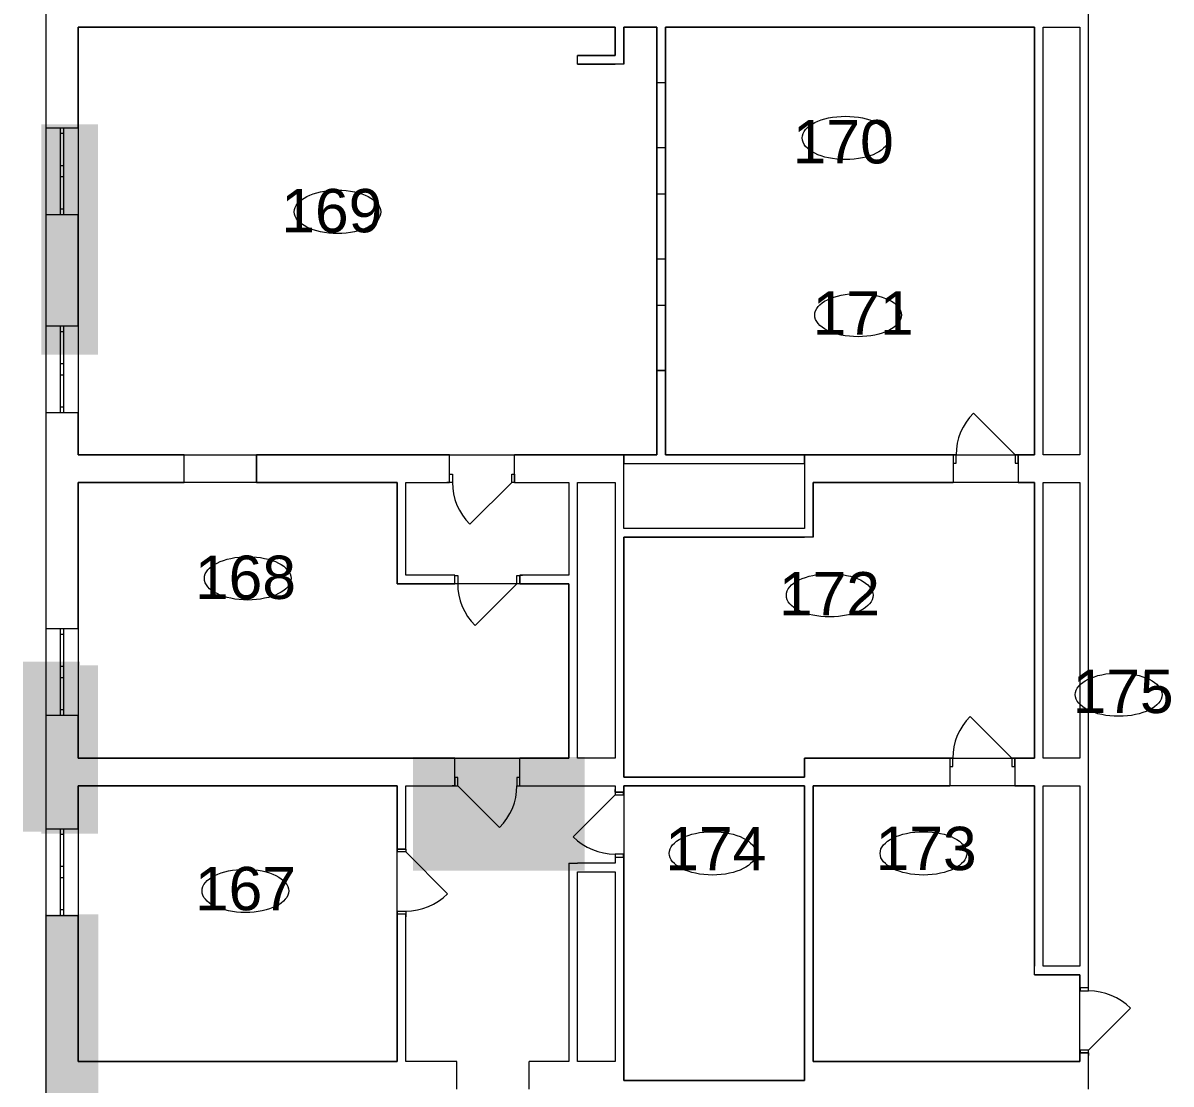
# Model space of a CAD drawing. Header units: millimetres. Extents: x 69565 to 169164, y 19942 to 91237.
# Drawn here: x 124020 to 139912, y 62254 to 76944 of the extents above; entities that cross this region are included whole.
import ezdxf

# ---------------------------------------------------------------- set-up
doc = ezdxf.new("R2010")
doc.units = ezdxf.units.MM
doc.header["$MEASUREMENT"] = 0
doc.layers.add('AI_DOORS', color=1, linetype='Continuous')
doc.layers.add('AI_WINDOWS', color=5, linetype='Continuous')
doc.layers.add('Новый_Новый_0_Ном._пера__255_Ном._пера__255', color=255, linetype='Continuous', lineweight=18)
doc.layers.add('Новый_Новый_0_Ном._пера__7_Ном._пера__7', color=7, linetype='Continuous', lineweight=18)
doc.styles.add('СГЕНЕРИР_СТИЛЬ_1', font='Arial.ttf')

msp = doc.modelspace()

# ---------------------------------------------------------------- hatches: boundary and pattern name
at = {"layer": 'AI_DOORS'}
h = msp.add_hatch(color=1, dxfattribs=at)
h.dxf.hatch_style = 1
h.paths.add_polyline_path([(129420.3, 66780.6), (131793.8, 66780.6), (131793.8, 65206.8), (129420.3, 65206.8)])
at = {"layer": 'AI_WINDOWS'}
h = msp.add_hatch(color=5, dxfattribs=at)
h.dxf.hatch_style = 1
h.paths.add_polyline_path([(124272.2, 75541.4), (125059.2, 75541.4), (125059.2, 72352.8), (124272.2, 72352.8)])
h = msp.add_hatch(color=5, dxfattribs=at)
h.dxf.hatch_style = 1
h.paths.add_polyline_path([(124020, 68099.3), (124809.8, 68099.3), (124809.8, 65748.9), (124020, 65748.9)])
h = msp.add_hatch(color=5, dxfattribs=at)
h.dxf.hatch_style = 1
h.paths.add_polyline_path([(124272.2, 68052.2), (125058.6, 68052.2), (125058.6, 65719), (124272.2, 65719)])
h = msp.add_hatch(color=5, dxfattribs=at)
h.dxf.hatch_style = 1
h.paths.add_polyline_path([(124322.8, 64601.5), (125061.8, 64601.5), (125061.8, 61155.8), (124322.8, 61155.8)])

# ---------------------------------------------------------------- linework, layer by layer
at = {"layer": 'Новый_Новый_0_Ном._пера__255_Ном._пера__255', "color": 255, "linetype": 'Continuous', "lineweight": 18, "flags": 128}
for points in [[(132795.2, 70963.8), (132795.2, 76883.8), (132336.6, 76883.8), (132336.6, 76373.8), (131696.6, 76373.8), (131696.6, 76493.8), (132216.6, 76493.8), (132216.6, 76883.8), (124786.3, 76883.8), (124786.3, 70963.8), (132336.6, 70963.8)], [(138020.2, 70963.8), (138020.2, 76883.8), (134836.6, 76883.8), (132915.2, 76883.8), (132915.2, 70963.8), (134836.6, 70963.8)], [(131576.6, 66763.8), (131576.6, 69180.9), (129198.9, 69180.9), (129198.9, 70583.8), (124786.3, 70583.8), (124786.3, 66763.8)], [(132336.6, 69823.8), (132336.6, 66763.8), (132336.6, 66503.8), (134836.6, 66503.8), (134836.6, 66763.8), (138020.2, 66763.8), (138020.2, 70583.8), (134956.6, 70583.8), (134956.6, 69823.8)], [(124786.3, 66383.8), (124786.3, 62563.8), (129198.9, 62563.8), (129198.9, 66383.8)], [(132336.6, 66383.8), (132336.6, 62303.8), (134836.6, 62303.8), (134836.6, 66383.8)], [(134956.6, 66383.8), (134956.6, 62563.8), (138650.2, 62563.8), (138650.2, 63763.7), (138020.2, 63763.7), (138020.2, 66383.8)]]:
    msp.add_lwpolyline(points, close=True, dxfattribs=at)
at = {"layer": 'Новый_Новый_0_Ном._пера__7_Ном._пера__7', "color": 7, "linetype": 'Continuous', "lineweight": 18}
for p, q in [((138770.2, 76883.8), (138770.2, 77263.8)), ((138770.2, 76883.8), (138770.2, 77263.8)), ((132915.2, 76113.8), (132795.2, 76113.8)), ((132915.2, 76113.8), (132795.2, 76113.8)), ((132915.2, 76113.8), (132795.2, 76113.8)), ((132795.2, 76113.8), (132795.2, 72133.8)), ((132915.2, 72133.8), (132915.2, 76113.8)), ((124336.3, 75491), (124536.3, 75491)), ((124336.3, 75491), (124336.3, 74291)), ((124336.3, 75491), (124536.3, 75491)), ((124536.3, 75491), (124586.3, 75491)), ((124536.3, 75491), (124536.3, 75416)), ((124536.3, 75491), (124586.3, 75491)), ((124536.3, 75491), (124586.3, 75491)), ((124586.3, 75491), (124786.3, 75491)), ((124586.3, 75416), (124586.3, 75491)), ((124586.3, 75491), (124786.3, 75491)), ((124786.3, 75491), (124786.3, 74291)), ((124536.3, 75416), (124586.3, 75416)), ((124536.3, 75416), (124536.3, 74966)), ((124586.3, 74966), (124586.3, 75416)), ((132915.2, 75213.8), (132795.2, 75213.8)), ((132915.2, 75213.8), (132795.2, 75213.8)), ((124586.3, 74966), (124536.3, 74966)), ((124536.3, 74966), (124536.3, 74891)), ((124536.3, 74891), (124536.3, 74816)), ((124586.3, 74891), (124586.3, 74966)), ((124586.3, 74816), (124586.3, 74891)), ((124536.3, 74816), (124586.3, 74816)), ((124536.3, 74816), (124536.3, 74366)), ((124586.3, 74366), (124586.3, 74816)), ((132915.2, 74573.8), (132795.2, 74573.8)), ((132915.2, 74573.8), (132795.2, 74573.8)), ((124336.3, 74291), (124536.3, 74291)), ((124336.3, 74291), (124536.3, 74291)), ((124586.3, 74366), (124536.3, 74366)), ((124536.3, 74366), (124536.3, 74291)), ((124536.3, 74291), (124586.3, 74291)), ((124536.3, 74291), (124586.3, 74291)), ((124536.3, 74291), (124586.3, 74291)), ((124586.3, 74291), (124586.3, 74366)), ((124586.3, 74291), (124786.3, 74291)), ((124586.3, 74291), (124786.3, 74291)), ((132915.2, 73673.8), (132795.2, 73673.8)), ((132915.2, 73673.8), (132795.2, 73673.8)), ((132915.2, 73033.8), (132795.2, 73033.8)), ((132915.2, 73033.8), (132795.2, 73033.8)), ((124336.3, 72748.8), (124536.3, 72748.8)), ((124336.3, 72748.8), (124336.3, 71548.8)), ((124336.3, 72748.8), (124536.3, 72748.8)), ((124536.3, 72748.8), (124586.3, 72748.8)), ((124536.3, 72748.8), (124536.3, 72673.8)), ((124536.3, 72748.8), (124586.3, 72748.8)), ((124536.3, 72748.8), (124586.3, 72748.8)), ((124536.3, 72673.8), (124586.3, 72673.8)), ((124536.3, 72673.8), (124536.3, 72223.8)), ((124586.3, 72748.8), (124786.3, 72748.8)), ((124586.3, 72673.8), (124586.3, 72748.8)), ((124586.3, 72748.8), (124786.3, 72748.8)), ((124586.3, 72223.8), (124586.3, 72673.8)), ((124786.3, 72748.8), (124786.3, 71548.8)), ((124586.3, 72223.8), (124536.3, 72223.8)), ((124536.3, 72223.8), (124536.3, 72148.8)), ((124586.3, 72148.8), (124586.3, 72223.8)), ((124536.3, 72148.8), (124536.3, 72073.8)), ((124536.3, 72073.8), (124586.3, 72073.8)), ((124536.3, 72073.8), (124536.3, 71623.8)), ((124586.3, 72073.8), (124586.3, 72148.8)), ((124586.3, 71623.8), (124586.3, 72073.8)), ((132915.2, 72133.8), (132795.2, 72133.8)), ((132915.2, 72133.8), (132795.2, 72133.8)), ((132795.2, 72133.8), (132915.2, 72133.8)), ((124336.3, 71548.8), (124536.3, 71548.8)), ((124336.3, 71548.8), (124536.3, 71548.8)), ((124586.3, 71623.8), (124536.3, 71623.8)), ((124536.3, 71623.8), (124536.3, 71548.8)), ((124536.3, 71548.8), (124586.3, 71548.8)), ((124536.3, 71548.8), (124586.3, 71548.8)), ((124536.3, 71548.8), (124586.3, 71548.8)), ((124586.3, 71548.8), (124586.3, 71623.8)), ((124586.3, 71548.8), (124786.3, 71548.8)), ((124586.3, 71548.8), (124786.3, 71548.8)), ((137756, 70963.8), (137176.2, 71543.7)), ((126250.6, 70583.8), (126250.6, 70963.8)), ((126250.6, 70583.8), (126250.6, 70963.8)), ((126250.6, 70963.8), (127250.6, 70963.8)), ((126250.6, 70583.8), (126250.6, 70963.8)), ((127250.6, 70583.8), (127250.6, 70963.8)), ((127250.6, 70583.8), (127250.6, 70963.8)), ((127250.6, 70963.8), (127250.6, 70583.8)), ((129924.8, 70963.8), (129887.8, 70963.8)), ((129924.8, 70963.8), (129887.8, 70963.8)), ((129924.8, 70963.8), (129887.8, 70963.8)), ((129924.8, 70698.8), (129924.8, 70963.8)), ((129924.8, 70698.8), (129924.8, 70963.8)), ((129924.8, 70698.8), (129924.8, 70963.8)), ((130824.8, 70963.8), (130861.8, 70963.8)), ((130824.8, 70698.8), (130824.8, 70963.8)), ((130824.8, 70698.8), (130824.8, 70963.8)), ((130824.8, 70698.8), (130824.8, 70963.8)), ((130824.8, 70963.8), (130861.8, 70963.8)), ((130824.8, 70963.8), (130861.8, 70963.8)), ((136896, 70963.8), (136859, 70963.8)), ((136896, 70963.8), (136859, 70963.8)), ((136896, 70963.8), (136859, 70963.8)), ((136896, 70963.8), (136896, 70848.8)), ((136936, 70963.8), (136896, 70963.8)), ((136896, 70963.8), (136896, 70848.8)), ((136896, 70963.8), (136896, 70848.8)), ((136896, 70963.8), (136896, 70848.8)), ((136936, 70848.8), (136936, 70963.8)), ((137796, 70963.8), (137756, 70963.8)), ((137756, 70963.8), (137756, 70848.8)), ((137796, 70963.8), (137833, 70963.8)), ((137796, 70963.8), (137796, 70848.8)), ((137796, 70848.8), (137796, 70963.8)), ((137796, 70963.8), (137796, 70848.8)), ((137796, 70963.8), (137796, 70848.8)), ((137796, 70963.8), (137833, 70963.8)), ((137796, 70963.8), (137833, 70963.8)), ((138770.2, 70583.8), (138770.2, 70963.8)), ((138770.2, 70583.8), (138770.2, 70963.8)), ((136896, 70848.8), (136896, 70583.8)), ((136896, 70848.8), (136936, 70848.8)), ((136896, 70848.8), (136896, 70583.8)), ((136896, 70848.8), (136896, 70583.8)), ((137756, 70848.8), (137796, 70848.8)), ((137796, 70848.8), (137796, 70583.8)), ((137796, 70848.8), (137796, 70583.8)), ((137796, 70848.8), (137796, 70583.8)), ((127250.6, 70583.8), (126250.6, 70583.8)), ((129924.8, 70583.8), (129887.8, 70583.8)), ((129924.8, 70583.8), (129887.8, 70583.8)), ((129924.8, 70583.8), (129887.8, 70583.8)), ((129924.8, 70583.8), (129924.8, 70698.8)), ((129924.8, 70698.8), (129964.8, 70698.8)), ((129924.8, 70583.8), (129924.8, 70698.8)), ((129924.8, 70583.8), (129924.8, 70698.8)), ((129924.8, 70583.8), (129924.8, 70698.8)), ((129964.8, 70583.8), (129924.8, 70583.8)), ((129964.8, 70698.8), (129964.8, 70583.8)), ((130784.8, 70583.8), (130205, 70004)), ((130784.8, 70583.8), (130784.8, 70698.8)), ((130784.8, 70698.8), (130824.8, 70698.8)), ((130824.8, 70583.8), (130784.8, 70583.8)), ((130824.8, 70583.8), (130824.8, 70698.8)), ((130824.8, 70698.8), (130824.8, 70583.8)), ((130824.8, 70583.8), (130824.8, 70698.8)), ((130824.8, 70583.8), (130824.8, 70698.8)), ((130824.8, 70583.8), (130861.8, 70583.8)), ((130824.8, 70583.8), (130861.8, 70583.8)), ((130824.8, 70583.8), (130861.8, 70583.8)), ((136896, 70583.8), (136859, 70583.8)), ((136896, 70583.8), (136859, 70583.8)), ((136896, 70583.8), (136859, 70583.8)), ((137796, 70583.8), (137833, 70583.8)), ((137796, 70583.8), (137833, 70583.8)), ((137796, 70583.8), (137833, 70583.8)), ((129997.8, 69300.9), (129960.8, 69300.9)), ((129997.8, 69300.9), (129960.8, 69300.9)), ((129997.8, 69300.9), (129960.8, 69300.9)), ((129997.8, 69295.9), (129997.8, 69300.9)), ((129997.8, 69295.9), (129997.8, 69300.9)), ((129997.8, 69295.9), (129997.8, 69300.9)), ((129997.8, 69180.9), (129997.8, 69295.9)), ((129997.8, 69295.9), (130037.8, 69295.9)), ((129997.8, 69180.9), (129997.8, 69295.9)), ((129997.8, 69180.9), (129997.8, 69295.9)), ((129997.8, 69180.9), (129997.8, 69295.9)), ((130037.8, 69295.9), (130037.8, 69180.9)), ((130857.8, 69180.9), (130857.8, 69295.9)), ((130857.8, 69295.9), (130897.8, 69295.9)), ((130897.8, 69300.9), (130934.8, 69300.9)), ((130897.8, 69295.9), (130897.8, 69300.9)), ((130897.8, 69295.9), (130897.8, 69300.9)), ((130897.8, 69295.9), (130897.8, 69300.9)), ((130897.8, 69300.9), (130934.8, 69300.9)), ((130897.8, 69300.9), (130934.8, 69300.9)), ((130897.8, 69180.9), (130897.8, 69295.9)), ((130897.8, 69295.9), (130897.8, 69180.9)), ((130897.8, 69180.9), (130897.8, 69295.9)), ((130897.8, 69180.9), (130897.8, 69295.9)), ((129997.8, 69180.9), (129960.8, 69180.9)), ((129997.8, 69180.9), (129960.8, 69180.9)), ((129997.8, 69180.9), (129960.8, 69180.9)), ((130037.8, 69180.9), (129997.8, 69180.9)), ((130857.8, 69180.9), (130277.9, 68601.1)), ((130897.8, 69180.9), (130857.8, 69180.9)), ((130897.8, 69180.9), (130934.8, 69180.9)), ((130897.8, 69180.9), (130934.8, 69180.9)), ((130897.8, 69180.9), (130934.8, 69180.9)), ((124336.3, 68558.8), (124536.3, 68558.8)), ((124336.3, 68558.8), (124336.3, 67358.8)), ((124336.3, 68558.8), (124536.3, 68558.8)), ((124536.3, 68558.8), (124586.3, 68558.8)), ((124536.3, 68558.8), (124536.3, 68483.8)), ((124536.3, 68558.8), (124586.3, 68558.8)), ((124536.3, 68558.8), (124586.3, 68558.8)), ((124586.3, 68558.8), (124786.3, 68558.8)), ((124586.3, 68483.8), (124586.3, 68558.8)), ((124586.3, 68558.8), (124786.3, 68558.8)), ((124786.3, 68558.8), (124786.3, 67358.8)), ((124536.3, 68483.8), (124586.3, 68483.8)), ((124536.3, 68483.8), (124536.3, 68033.8)), ((124586.3, 68033.8), (124586.3, 68483.8)), ((124586.3, 68033.8), (124536.3, 68033.8)), ((124536.3, 68033.8), (124536.3, 67958.8)), ((124586.3, 67958.8), (124586.3, 68033.8)), ((124536.3, 67958.8), (124536.3, 67883.8)), ((124536.3, 67883.8), (124586.3, 67883.8)), ((124536.3, 67883.8), (124536.3, 67433.8)), ((124586.3, 67883.8), (124586.3, 67958.8)), ((124586.3, 67433.8), (124586.3, 67883.8)), ((124586.3, 67433.8), (124536.3, 67433.8)), ((124536.3, 67433.8), (124536.3, 67358.8)), ((124586.3, 67358.8), (124586.3, 67433.8)), ((124336.3, 67358.8), (124536.3, 67358.8)), ((124336.3, 67358.8), (124536.3, 67358.8)), ((124536.3, 67358.8), (124586.3, 67358.8)), ((124536.3, 67358.8), (124586.3, 67358.8)), ((124536.3, 67358.8), (124586.3, 67358.8)), ((124586.3, 67358.8), (124786.3, 67358.8)), ((124586.3, 67358.8), (124786.3, 67358.8)), ((137710.2, 66763.8), (137130.4, 67343.7)), ((129997.8, 66763.8), (129960.8, 66763.8)), ((129997.8, 66763.8), (129960.8, 66763.8)), ((129997.8, 66763.8), (129960.8, 66763.8)), ((129997.8, 66498.8), (129997.8, 66763.8)), ((129997.8, 66498.8), (129997.8, 66763.8)), ((129997.8, 66498.8), (129997.8, 66763.8)), ((130897.8, 66763.8), (130934.8, 66763.8)), ((130897.8, 66498.8), (130897.8, 66763.8)), ((130897.8, 66498.8), (130897.8, 66763.8)), ((130897.8, 66498.8), (130897.8, 66763.8)), ((130897.8, 66763.8), (130934.8, 66763.8)), ((130897.8, 66763.8), (130934.8, 66763.8)), ((136850.2, 66763.8), (136813.2, 66763.8)), ((136850.2, 66763.8), (136813.2, 66763.8)), ((136850.2, 66763.8), (136813.2, 66763.8)), ((136850.2, 66763.8), (136850.2, 66648.8)), ((136890.2, 66763.8), (136850.2, 66763.8)), ((136850.2, 66763.8), (136850.2, 66648.8)), ((136850.2, 66763.8), (136850.2, 66648.8)), ((136850.2, 66763.8), (136850.2, 66648.8)), ((136890.2, 66648.8), (136890.2, 66763.8)), ((137750.2, 66763.8), (137710.2, 66763.8)), ((137710.2, 66763.8), (137710.2, 66648.8)), ((137750.2, 66763.8), (137787.2, 66763.8)), ((137750.2, 66763.8), (137750.2, 66648.8)), ((137750.2, 66648.8), (137750.2, 66763.8)), ((137750.2, 66763.8), (137750.2, 66648.8)), ((137750.2, 66763.8), (137750.2, 66648.8)), ((137750.2, 66763.8), (137787.2, 66763.8)), ((137750.2, 66763.8), (137787.2, 66763.8)), ((138770.2, 66383.8), (138770.2, 66763.8)), ((138770.2, 66383.8), (138770.2, 66763.8)), ((136850.2, 66648.8), (136850.2, 66383.8)), ((136850.2, 66648.8), (136890.2, 66648.8)), ((136850.2, 66648.8), (136850.2, 66383.8)), ((136850.2, 66648.8), (136850.2, 66383.8)), ((137710.2, 66648.8), (137750.2, 66648.8)), ((137750.2, 66648.8), (137750.2, 66383.8)), ((137750.2, 66648.8), (137750.2, 66383.8)), ((137750.2, 66648.8), (137750.2, 66383.8)), ((129997.8, 66383.8), (129997.8, 66498.8)), ((130037.8, 66498.8), (129997.8, 66498.8)), ((129997.8, 66498.8), (129997.8, 66383.8)), ((129997.8, 66383.8), (129997.8, 66498.8)), ((129997.8, 66383.8), (129997.8, 66498.8)), ((130037.8, 66383.8), (130037.8, 66498.8)), ((130897.8, 66498.8), (130857.8, 66498.8)), ((130857.8, 66498.8), (130857.8, 66383.8)), ((130897.8, 66383.8), (130897.8, 66498.8)), ((130897.8, 66383.8), (130897.8, 66498.8)), ((130897.8, 66383.8), (130897.8, 66498.8)), ((130897.8, 66383.8), (130897.8, 66498.8)), ((129997.8, 66383.8), (129960.8, 66383.8)), ((129997.8, 66383.8), (129960.8, 66383.8)), ((129997.8, 66383.8), (129960.8, 66383.8)), ((129997.8, 66383.8), (130037.8, 66383.8)), ((130037.8, 66383.8), (130617.6, 65804)), ((130857.8, 66383.8), (130897.8, 66383.8)), ((130897.8, 66383.8), (130934.8, 66383.8)), ((130897.8, 66383.8), (130934.8, 66383.8)), ((130897.8, 66383.8), (130934.8, 66383.8)), ((132216.6, 66296.7), (132216.6, 66333.7)), ((132216.6, 66296.7), (132216.6, 66333.7)), ((132216.6, 66296.7), (132216.6, 66333.7)), ((132216.6, 66296.7), (132216.6, 66256.7)), ((132331.6, 66296.7), (132216.6, 66296.7)), ((132216.6, 66296.7), (132331.6, 66296.7)), ((132216.6, 66296.7), (132331.6, 66296.7)), ((132216.6, 66296.7), (132331.6, 66296.7)), ((132331.6, 66256.7), (132331.6, 66296.7)), ((132331.6, 66296.7), (132336.6, 66296.7)), ((132331.6, 66296.7), (132336.6, 66296.7)), ((132331.6, 66296.7), (132336.6, 66296.7)), ((132336.6, 66296.7), (132336.6, 66333.7)), ((132336.6, 66296.7), (132336.6, 66333.7)), ((132336.6, 66296.7), (132336.6, 66333.7)), ((136850.2, 66383.8), (136813.2, 66383.8)), ((136850.2, 66383.8), (136813.2, 66383.8)), ((136850.2, 66383.8), (136813.2, 66383.8)), ((137750.2, 66383.8), (137787.2, 66383.8)), ((137750.2, 66383.8), (137787.2, 66383.8)), ((137750.2, 66383.8), (137787.2, 66383.8)), ((132216.6, 66256.7), (131636.7, 65676.8)), ((132216.6, 66256.7), (132331.6, 66256.7)), ((124336.3, 65788.8), (124536.3, 65788.8)), ((124336.3, 65788.8), (124336.3, 64588.8)), ((124336.3, 65788.8), (124536.3, 65788.8)), ((124536.3, 65788.8), (124586.3, 65788.8)), ((124536.3, 65788.8), (124536.3, 65713.8)), ((124536.3, 65788.8), (124586.3, 65788.8)), ((124536.3, 65788.8), (124586.3, 65788.8)), ((124536.3, 65713.8), (124586.3, 65713.8)), ((124536.3, 65713.8), (124536.3, 65263.8)), ((124586.3, 65788.8), (124786.3, 65788.8)), ((124586.3, 65713.8), (124586.3, 65788.8)), ((124586.3, 65788.8), (124786.3, 65788.8)), ((124586.3, 65263.8), (124586.3, 65713.8)), ((124786.3, 65788.8), (124786.3, 64588.8)), ((129198.9, 65507.8), (129198.9, 65544.8)), ((129198.9, 65507.8), (129198.9, 65544.8)), ((129198.9, 65507.8), (129198.9, 65544.8)), ((129203.9, 65507.8), (129198.9, 65507.8)), ((129203.9, 65507.8), (129198.9, 65507.8)), ((129203.9, 65507.8), (129198.9, 65507.8)), ((129318.9, 65507.8), (129203.9, 65507.8)), ((129203.9, 65467.8), (129203.9, 65507.8)), ((129203.9, 65507.8), (129318.9, 65507.8)), ((129318.9, 65507.8), (129203.9, 65507.8)), ((129318.9, 65507.8), (129203.9, 65507.8)), ((129318.9, 65507.8), (129318.9, 65544.8)), ((129318.9, 65507.8), (129318.9, 65544.8)), ((129318.9, 65507.8), (129318.9, 65544.8)), ((129318.9, 65507.8), (129318.9, 65467.8)), ((129318.9, 65467.8), (129203.9, 65467.8)), ((129318.9, 65467.8), (129898.8, 64888)), ((132331.6, 65436.7), (132216.6, 65436.7)), ((132216.6, 65436.7), (132216.6, 65396.7)), ((132216.6, 65396.7), (132331.6, 65396.7)), ((132216.6, 65396.7), (132331.6, 65396.7)), ((132216.6, 65396.7), (132331.6, 65396.7)), ((132216.6, 65396.7), (132216.6, 65359.7)), ((132216.6, 65396.7), (132216.6, 65359.7)), ((132216.6, 65396.7), (132216.6, 65359.7)), ((132216.6, 65396.7), (132331.6, 65396.7)), ((132331.6, 65396.7), (132331.6, 65436.7)), ((132331.6, 65396.7), (132336.6, 65396.7)), ((132331.6, 65396.7), (132336.6, 65396.7)), ((132331.6, 65396.7), (132336.6, 65396.7)), ((132336.6, 65396.7), (132336.6, 65359.7)), ((132336.6, 65396.7), (132336.6, 65359.7)), ((132336.6, 65396.7), (132336.6, 65359.7)), ((124586.3, 65263.8), (124536.3, 65263.8)), ((124536.3, 65263.8), (124536.3, 65188.8)), ((124536.3, 65188.8), (124536.3, 65113.8)), ((124586.3, 65188.8), (124586.3, 65263.8)), ((124586.3, 65113.8), (124586.3, 65188.8)), ((124536.3, 65113.8), (124586.3, 65113.8)), ((124536.3, 65113.8), (124536.3, 64663.8)), ((124586.3, 64663.8), (124586.3, 65113.8)), ((124336.3, 64588.8), (124536.3, 64588.8)), ((124336.3, 64588.8), (124536.3, 64588.8)), ((124586.3, 64663.8), (124536.3, 64663.8)), ((124536.3, 64663.8), (124536.3, 64588.8)), ((124536.3, 64588.8), (124586.3, 64588.8)), ((124536.3, 64588.8), (124586.3, 64588.8)), ((124536.3, 64588.8), (124586.3, 64588.8)), ((124586.3, 64588.8), (124586.3, 64663.8)), ((124586.3, 64588.8), (124786.3, 64588.8)), ((124586.3, 64588.8), (124786.3, 64588.8)), ((129198.9, 64607.8), (129198.9, 64570.8)), ((129203.9, 64607.8), (129198.9, 64607.8)), ((129203.9, 64607.8), (129198.9, 64607.8)), ((129203.9, 64607.8), (129198.9, 64607.8)), ((129198.9, 64607.8), (129198.9, 64570.8)), ((129198.9, 64607.8), (129198.9, 64570.8)), ((129203.9, 64607.8), (129203.9, 64647.8)), ((129203.9, 64647.8), (129318.9, 64647.8)), ((129318.9, 64607.8), (129203.9, 64607.8)), ((129318.9, 64607.8), (129203.9, 64607.8)), ((129318.9, 64607.8), (129203.9, 64607.8)), ((129318.9, 64607.8), (129203.9, 64607.8)), ((129318.9, 64647.8), (129318.9, 64607.8)), ((129318.9, 64607.8), (129318.9, 64570.8)), ((129318.9, 64607.8), (129318.9, 64570.8)), ((129318.9, 64607.8), (129318.9, 64570.8)), ((138650.2, 63583.8), (138650.2, 63620.8)), ((138650.2, 63583.8), (138650.2, 63620.8)), ((138650.2, 63583.8), (138650.2, 63620.8)), ((138655.2, 63583.8), (138650.2, 63583.8)), ((138655.2, 63583.8), (138650.2, 63583.8)), ((138655.2, 63583.8), (138650.2, 63583.8)), ((138770.2, 63583.8), (138655.2, 63583.8)), ((138655.2, 63583.8), (138655.2, 63543.8)), ((138770.2, 63583.8), (138655.2, 63583.8)), ((138770.2, 63583.8), (138655.2, 63583.8)), ((138770.2, 63583.8), (138655.2, 63583.8)), ((138770.2, 63583.8), (138770.2, 63620.8)), ((138770.2, 63583.8), (138770.2, 63620.8)), ((138770.2, 63583.8), (138770.2, 63620.8)), ((138770.2, 63543.8), (138770.2, 63583.8)), ((138655.2, 63543.8), (138770.2, 63543.8)), ((138770.2, 62723.8), (139350, 63303.7)), ((138650.2, 62683.8), (138650.2, 62646.8)), ((138655.2, 62683.8), (138650.2, 62683.8)), ((138655.2, 62683.8), (138650.2, 62683.8)), ((138655.2, 62683.8), (138650.2, 62683.8)), ((138650.2, 62683.8), (138650.2, 62646.8)), ((138650.2, 62683.8), (138650.2, 62646.8)), ((138770.2, 62723.8), (138655.2, 62723.8)), ((138655.2, 62723.8), (138655.2, 62683.8)), ((138770.2, 62683.8), (138655.2, 62683.8)), ((138655.2, 62683.8), (138770.2, 62683.8)), ((138770.2, 62683.8), (138655.2, 62683.8)), ((138770.2, 62683.8), (138655.2, 62683.8)), ((138770.2, 62683.8), (138770.2, 62723.8)), ((138770.2, 62683.8), (138770.2, 62646.8)), ((138770.2, 62683.8), (138770.2, 62646.8)), ((138770.2, 62683.8), (138770.2, 62646.8)), ((130026.6, 62183.8), (130026.6, 62563.8)), ((130026.6, 62183.8), (130026.6, 62563.8)), ((131026.6, 62183.8), (131026.6, 62563.8)), ((131026.6, 62183.8), (131026.6, 62563.8)), ((138770.2, 62183.8), (138770.2, 62563.8)), ((138770.2, 62183.8), (138770.2, 62563.8))]:
    msp.add_line(p, q, dxfattribs=at)
for points in [[(124336.3, 78658.8), (124336.3, 75491)], [(124786.3, 75491), (124786.3, 76883.8)], [(124786.3, 76883.8), (132216.6, 76883.8)], [(132216.6, 76883.8), (132216.6, 76493.8)], [(132336.6, 76883.8), (132795.2, 76883.8)], [(132336.6, 76373.8), (132336.6, 76883.8)], [(132795.2, 76883.8), (132795.2, 76113.8)], [(132915.2, 76113.8), (132915.2, 76883.8)], [(132915.2, 76883.8), (134836.6, 76883.8)], [(134836.6, 76883.8), (138020.2, 76883.8)], [(138020.2, 76883.8), (138020.2, 70963.8)], [(138140.2, 76883.8), (138650.2, 76883.8)], [(138140.2, 70963.8), (138140.2, 76883.8)], [(138650.2, 76883.8), (138650.2, 70963.8)], [(138770.2, 70963.8), (138770.2, 76883.8)], [(132216.6, 76493.8), (131696.6, 76493.8)], [(131696.6, 76373.8), (131696.6, 76493.8)], [(131696.6, 76373.8), (132216.6, 76373.8)], [(132336.6, 76373.8), (132216.6, 76373.8)], [(132795.2, 75213.8), (132795.2, 74573.8)], [(132915.2, 74573.8), (132915.2, 75213.8)], [(124336.3, 74291), (124336.3, 72748.8)], [(124786.3, 72748.8), (124786.3, 74291)], [(132795.2, 73673.8), (132795.2, 73033.8)], [(132915.2, 73033.8), (132915.2, 73673.8)], [(132795.2, 72133.8), (132795.2, 70963.8)], [(132915.2, 70963.8), (132915.2, 72133.8)], [(124336.3, 71548.8), (124336.3, 68558.8)], [(124786.3, 70963.8), (124786.3, 71548.8)], [(126250.6, 70963.8), (124786.3, 70963.8)], [(129924.8, 70963.8), (127250.6, 70963.8)], [(132336.6, 70963.8), (130824.8, 70963.8)], [(132336.6, 70583.8), (132336.6, 70963.8)], [(132795.2, 70963.8), (132336.6, 70963.8)], [(132336.6, 70963.8), (132336.6, 70843.8)], [(134836.6, 70963.8), (132915.2, 70963.8)], [(134836.6, 70843.8), (134836.6, 70963.8)], [(134836.6, 70963.8), (134836.6, 70583.8)], [(136896, 70963.8), (134836.6, 70963.8)], [(138020.2, 70963.8), (137796, 70963.8)], [(138650.2, 70963.8), (138140.2, 70963.8)], [(132336.6, 70843.8), (134836.6, 70843.8)], [(124786.3, 68558.8), (124786.3, 70583.8)], [(124786.3, 70583.8), (126250.6, 70583.8)], [(127250.6, 70583.8), (129198.9, 70583.8)], [(129198.9, 70583.8), (129198.9, 69180.9)], [(129318.9, 70583.8), (129924.8, 70583.8)], [(129318.9, 69300.9), (129318.9, 70583.8)], [(130824.8, 70583.8), (131576.6, 70583.8)], [(131576.6, 70583.8), (131576.6, 69300.9)], [(131696.6, 70583.8), (132216.6, 70583.8)], [(131696.6, 66763.8), (131696.6, 70583.8)], [(132216.6, 70583.8), (132216.6, 66763.8)], [(132336.6, 69943.8), (132336.6, 70583.8)], [(134836.6, 70583.8), (134836.6, 69943.8)], [(134956.6, 69823.8), (134956.6, 70583.8)], [(134956.6, 70583.8), (136896, 70583.8)], [(137796, 70583.8), (138020.2, 70583.8)], [(138020.2, 70583.8), (138020.2, 66763.8)], [(138140.2, 66763.8), (138140.2, 70583.8)], [(138140.2, 70583.8), (138650.2, 70583.8)], [(138650.2, 70583.8), (138650.2, 66763.8)], [(138770.2, 66763.8), (138770.2, 70583.8)], [(134836.6, 69943.8), (132336.6, 69943.8)], [(132336.6, 66763.8), (132336.6, 69823.8)], [(132336.6, 69823.8), (134836.6, 69823.8)], [(134956.6, 69823.8), (134836.6, 69823.8)], [(129997.8, 69300.9), (129318.9, 69300.9)], [(131576.6, 69300.9), (130897.8, 69300.9)], [(129198.9, 69180.9), (129318.9, 69180.9)], [(129318.9, 69180.9), (129997.8, 69180.9)], [(130897.8, 69180.9), (131576.6, 69180.9)], [(131576.6, 69180.9), (131576.6, 66763.8)], [(124336.3, 67358.8), (124336.3, 65788.8)], [(124786.3, 66763.8), (124786.3, 67358.8)], [(129997.8, 66763.8), (124786.3, 66763.8)], [(131576.6, 66763.8), (130897.8, 66763.8)], [(132216.6, 66763.8), (131696.6, 66763.8)], [(132336.6, 66503.8), (132336.6, 66763.8)], [(134836.6, 66763.8), (134836.6, 66503.8)], [(136850.2, 66763.8), (134836.6, 66763.8)], [(138020.2, 66763.8), (137750.2, 66763.8)], [(138650.2, 66763.8), (138140.2, 66763.8)], [(134836.6, 66503.8), (132336.6, 66503.8)], [(124786.3, 65788.8), (124786.3, 66383.8)], [(124786.3, 66383.8), (129198.9, 66383.8)], [(129198.9, 66383.8), (129198.9, 65507.8)], [(129318.9, 66383.8), (129997.8, 66383.8)], [(129318.9, 65507.8), (129318.9, 66383.8)], [(130897.8, 66383.8), (132216.6, 66383.8)], [(132216.6, 66383.8), (132216.6, 66296.7)], [(132336.6, 66383.8), (134836.6, 66383.8)], [(132336.6, 66296.7), (132336.6, 66383.8)], [(134836.6, 66383.8), (134836.6, 62303.8)], [(134956.6, 62563.8), (134956.6, 66383.8)], [(134956.6, 66383.8), (136850.2, 66383.8)], [(137750.2, 66383.8), (138020.2, 66383.8)], [(138020.2, 66383.8), (138020.2, 63883.7)], [(138140.2, 66383.8), (138650.2, 66383.8)], [(138140.2, 63883.7), (138140.2, 66383.8)], [(138650.2, 66383.8), (138650.2, 63883.7)], [(138770.2, 63583.8), (138770.2, 66383.8)], [(132216.6, 65396.7), (132216.6, 65309.5)], [(132336.6, 62303.8), (132336.6, 65396.7)], [(131576.6, 65309.5), (131696.6, 65309.5)], [(131576.6, 65309.5), (131576.6, 62563.8)], [(132216.6, 65309.5), (131696.6, 65309.5)], [(131696.6, 62563.8), (131696.6, 65189.5)], [(131696.6, 65189.5), (132216.6, 65189.5)], [(132216.6, 65189.5), (132216.6, 62563.8)], [(124336.3, 64588.8), (124336.3, 61558.8)], [(124786.3, 62563.8), (124786.3, 64588.8)], [(129198.9, 64607.8), (129198.9, 62563.8)], [(129318.9, 62563.8), (129318.9, 64607.8)], [(138020.2, 63763.7), (138020.2, 63883.7)], [(138020.2, 63763.7), (138650.2, 63763.7)], [(138650.2, 63883.7), (138140.2, 63883.7)], [(138650.2, 63763.7), (138650.2, 63583.8)], [(138650.2, 62683.8), (138650.2, 62563.8)], [(138770.2, 62563.8), (138770.2, 62683.8)], [(129198.9, 62563.8), (124786.3, 62563.8)], [(130026.6, 62563.8), (129318.9, 62563.8)], [(131576.6, 62563.8), (131026.6, 62563.8)], [(132216.6, 62563.8), (131696.6, 62563.8)], [(138650.2, 62563.8), (134956.6, 62563.8)], [(134836.6, 62303.8), (132336.6, 62303.8)]]:
    msp.add_lwpolyline(points, dxfattribs=at)
for centre, start, end in [((137756, 70963.8), 135, 180), ((130784.8, 70583.8), 180, 225), ((130857.8, 69180.9), 180, 225), ((137710.2, 66763.8), 135, 180), ((130037.8, 66383.8), 315, 0), ((132216.6, 66256.7), 225, 270), ((129318.9, 65467.8), 270, 315), ((138770.2, 62723.8), 45, 90)]:
    msp.add_arc(centre, 820, start, end, dxfattribs=at)
for centre in [(135406.1, 75351.7), (128374.3, 74328.6), (135580, 72899.8), (127131.8, 69254.9), (135187.3, 69020.1), (139186.8, 67644.8), (133564.8, 65447.8), (136484.9, 65447.8), (127098.3, 64927.8)]:
    msp.add_ellipse(centre, major_axis=(600, 0), ratio=0.5, dxfattribs=at)

# ---------------------------------------------------------------- texts
at = {"layer": 'Новый_Новый_0_Ном._пера__7_Ном._пера__7', "color": 7, "linetype": 'Continuous', "lineweight": 18, "char_height": 600, "attachment_point": 5, "style": 'СГЕНЕРИР_СТИЛЬ_1'}
for s, insert in [('\\A1;{\\pqc;\\fArial|b0|i0|c0|p0;\\W1.000000;170}', (135374.3, 75294.8)), ('\\A1;{\\pqc;\\fArial|b0|i0|c0|p0;\\W1.000000;169}', (128295.5, 74341.5)), ('\\A1;{\\pqc;\\fArial|b0|i0|c0|p0;\\W1.000000;171}', (135650.3, 72927.4)), ('\\A1;{\\pqc;\\fArial|b0|i0|c0|p0;\\W1.000000;168}', (127100.2, 69265)), ('\\A1;{\\pqc;\\fArial|b0|i0|c0|p0;\\W1.000000;172}', (135183.1, 69041.9)), ('\\A1;{\\pqc;\\fArial|b0|i0|c0|p0;\\W1.000000;175}', (139247.9, 67685.6)), ('\\A1;{\\pqc;\\fArial|b0|i0|c0|p0;\\W1.000000;174}', (133610.5, 65514.3)), ('\\A1;{\\pqc;\\fArial|b0|i0|c0|p0;\\W1.000000;173}', (136521.9, 65511.6)), ('\\A1;{\\pqc;\\fArial|b0|i0|c0|p0;\\W1.000000;167}', (127100.2, 64955.8))]:
    msp.add_mtext(s, dxfattribs=dict(at, insert=insert))

doc.saveas('drawing.dxf')
